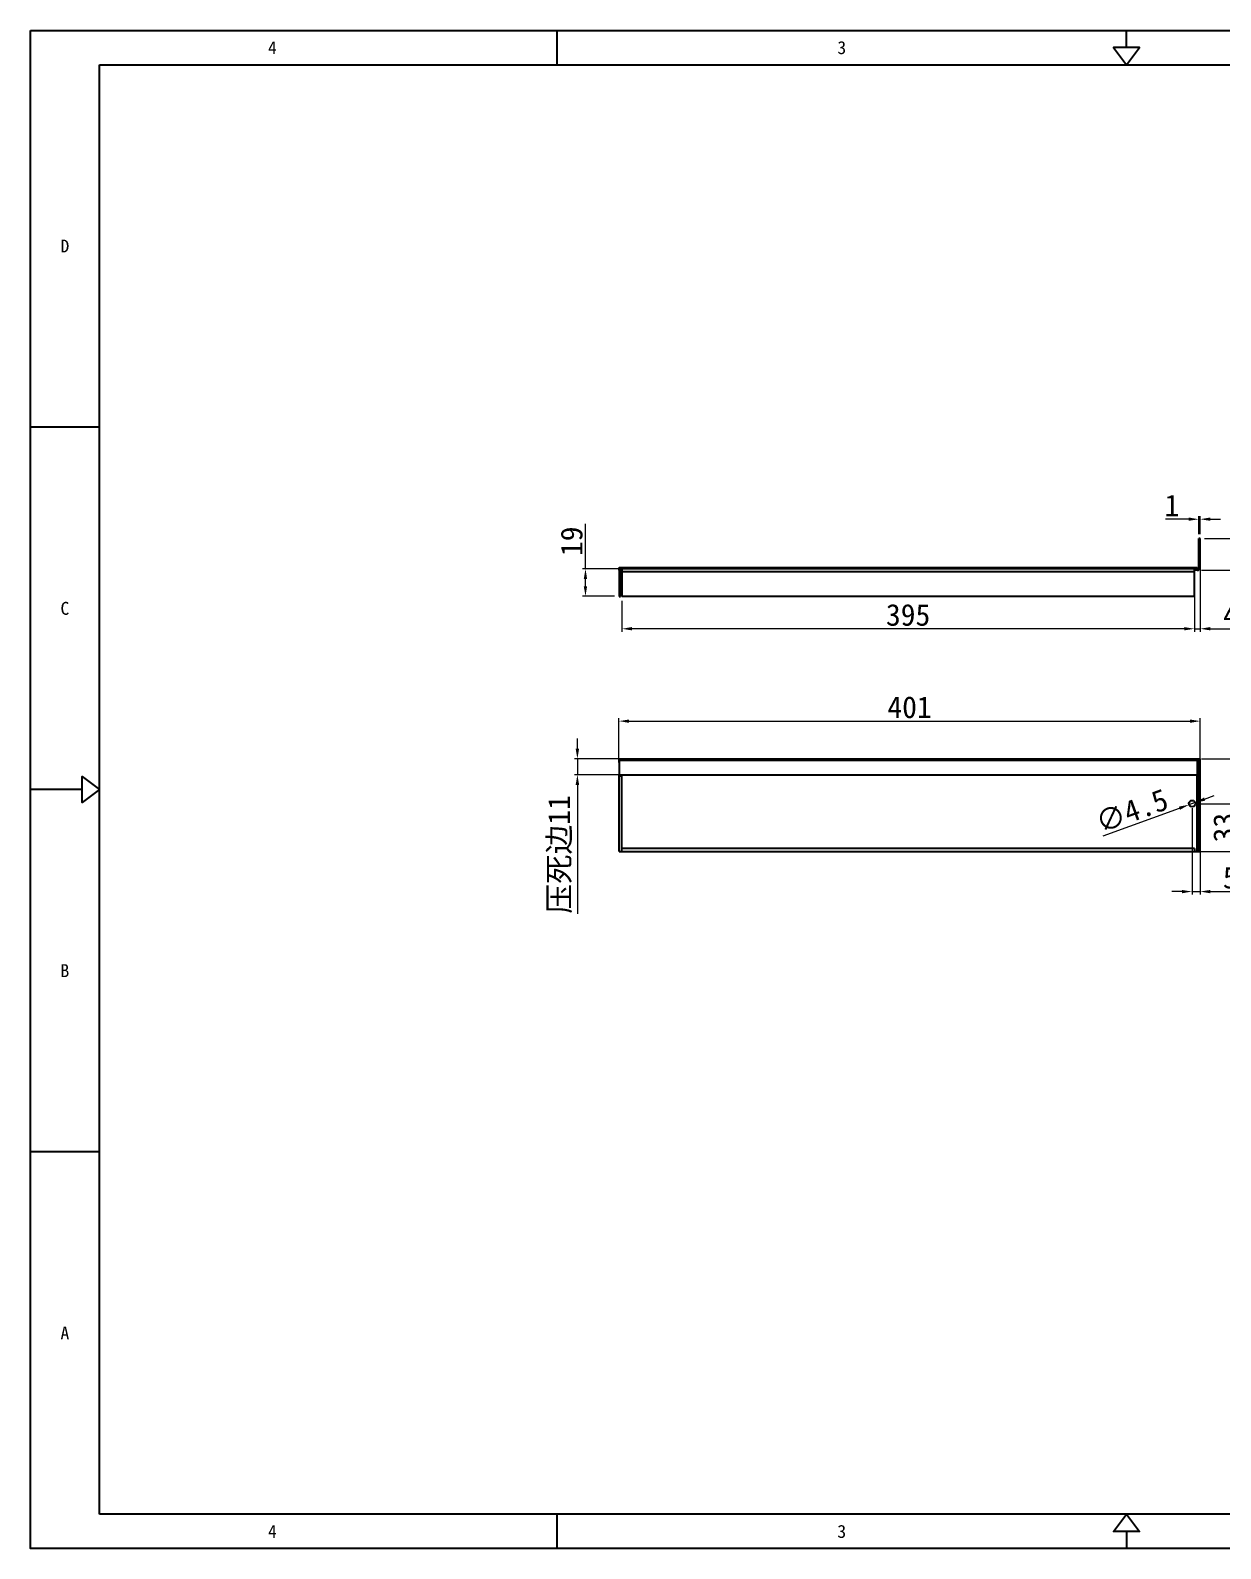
# Model space of a CAD drawing. Header units: millimetres. Extents: x 10653 to 40244, y 19163 to 29561.
# Drawn here: x 32928 to 33749, y 19590 to 20638 of the extents above; entities that cross this region are included whole.
import ezdxf
from ezdxf.enums import TextEntityAlignment as Align

# ---------------------------------------------------------------- set-up
doc = ezdxf.new("R2010")
doc.units = ezdxf.units.MM
doc.header["$PDSIZE"] = -1
doc.layers.add('02___PRT_ALL_AXES', color=7, linetype='Continuous')
doc.layers.add('print', color=30, linetype='Continuous')
doc.layers.add('dim', color=2, linetype='Continuous', lineweight=9)
doc.styles.add('Dartop', font='')
doc.styles.get('Dartop').set_extended_font_data('FangSong_GB2312')
doc.dimstyles.new('3', dxfattribs={"dimtxt": 15, "dimasz": 7, "dimexe": 2, "dimexo": 3, "dimgap": 2, "dimtad": 1, "dimzin": 9, "dimdsep": 46, "dimtxsty": 'Standard', "dimcen": 1, "dimadec": 1, "dimazin": 2, "dimtfac": 0.5, "dimtmove": 0, "dimatfit": 3, "dimfxl": 0, "dimtolj": 1, "dimlwd": 9, "dimlwe": 9, "dimarcsym": 0})

# ---------------------------------------------------------------- blocks, each defined once
blk = doc.blocks.new('*D292')
at = {"layer": 'Defpoints', "color": 0, "lineweight": 9, "transparency": 16777216}
for p in [(33729.3, 20103.9), (33734.9, 20103.9), (33734.9, 20043.3)]:
    blk.add_point(p, dxfattribs=at)
at = {"layer": 'dim', "color": 0, "lineweight": 9, "transparency": 16777216}
for p, q in [((33729.3, 20100.9), (33729.3, 20041.3)), ((33734.9, 20100.9), (33734.9, 20041.3)), ((33722.3, 20043.3), (33715.3, 20043.3)), ((33729.3, 20043.3), (33734.9, 20043.3)), ((33741.9, 20043.3), (33782.9, 20043.3))]:
    blk.add_line(p, q, dxfattribs=at)
for points in [[(33722.3, 20044.4), (33722.3, 20042.1), (33729.3, 20043.3)], [(33741.9, 20044.4), (33741.9, 20042.1), (33734.9, 20043.3)]]:
    blk.add_solid(points, dxfattribs=at)
at = {"layer": 'dim', "color": 0, "lineweight": 9, "transparency": 16777216, "insert": (33765.9, 20052.8), "char_height": 15, "attachment_point": 5}
blk.add_mtext('\\A1;5.6', dxfattribs=at)
blk = doc.blocks.new('*D293')
at = {"layer": 'Defpoints', "color": 0, "lineweight": 9, "transparency": 16777216}
for p in [(33729.3, 20103.9), (33729.3, 20070.9), (33761.1, 20070.9)]:
    blk.add_point(p, dxfattribs=at)
at = {"layer": 'dim', "color": 0, "lineweight": 9, "transparency": 16777216}
for p, q in [((33732.3, 20103.9), (33763.1, 20103.9)), ((33761.1, 20096.9), (33761.1, 20077.9)), ((33732.3, 20070.9), (33763.1, 20070.9))]:
    blk.add_line(p, q, dxfattribs=at)
for points in [[(33759.9, 20096.9), (33762.3, 20096.9), (33761.1, 20103.9)], [(33759.9, 20077.9), (33762.3, 20077.9), (33761.1, 20070.9)]]:
    blk.add_solid(points, dxfattribs=at)
at = {"layer": 'dim', "color": 0, "lineweight": 9, "transparency": 16777216, "insert": (33751.6, 20087.4), "char_height": 15, "attachment_point": 5, "rotation": 90}
blk.add_mtext('\\A1;33', dxfattribs=at)
blk = doc.blocks.new('*D294')
at = {"layer": 'Defpoints', "color": 0, "lineweight": 9, "transparency": 16777216}
for p in [(33732.9, 20134.9), (33787.2, 20134.9), (33730.9, 20070.9)]:
    blk.add_point(p, dxfattribs=at)
at = {"layer": 'dim', "color": 0, "lineweight": 9, "transparency": 16777216}
for p, q in [((33735.9, 20134.9), (33789.2, 20134.9)), ((33787.2, 20077.9), (33787.2, 20127.9)), ((33733.9, 20070.9), (33789.2, 20070.9))]:
    blk.add_line(p, q, dxfattribs=at)
for points in [[(33786, 20127.9), (33788.4, 20127.9), (33787.2, 20134.9)], [(33786, 20077.9), (33788.4, 20077.9), (33787.2, 20070.9)]]:
    blk.add_solid(points, dxfattribs=at)
at = {"layer": 'dim', "color": 0, "lineweight": 9, "transparency": 16777216, "insert": (33777.7, 20102.9), "char_height": 15, "attachment_point": 5, "rotation": 90}
blk.add_mtext('\\A1;64', dxfattribs=at)
blk = doc.blocks.new('*D295')
at = {"layer": 'Defpoints', "color": 0, "lineweight": 9, "transparency": 16777216}
for p in [(33731.5, 20104.7), (33727.2, 20103.2)]:
    blk.add_point(p, dxfattribs=at)
at = {"layer": 'dim', "color": 0, "lineweight": 9, "transparency": 16777216}
for p, q in [((33731.5, 20104.7), (33727.2, 20103.2)), ((33738, 20107.1), (33744.6, 20109.5)), ((33668, 20081.7), (33720.7, 20100.8))]:
    blk.add_line(p, q, dxfattribs=at)
for points in [[(33737.6, 20108.2), (33738.4, 20106), (33731.5, 20104.7)], [(33720.3, 20101.9), (33721, 20099.7), (33727.2, 20103.2)]]:
    blk.add_solid(points, dxfattribs=at)
at = {"layer": 'dim', "color": 0, "lineweight": 9, "transparency": 16777216, "insert": (33687.8, 20099), "char_height": 15, "attachment_point": 5, "rotation": 19.9564}
blk.add_mtext('\\A1;∅4.5', dxfattribs=at)
blk = doc.blocks.new('*D296')
at = {"layer": 'Defpoints', "color": 0, "lineweight": 9, "transparency": 16777216}
for p in [(33734.9, 20160.9), (33333.9, 20129.4), (33734.9, 20129.4)]:
    blk.add_point(p, dxfattribs=at)
at = {"layer": 'dim', "color": 0, "lineweight": 9, "transparency": 16777216}
for p, q in [((33333.9, 20132.4), (33333.9, 20162.9)), ((33340.9, 20160.9), (33727.9, 20160.9)), ((33734.9, 20132.4), (33734.9, 20162.9))]:
    blk.add_line(p, q, dxfattribs=at)
for points in [[(33340.9, 20162), (33340.9, 20159.7), (33333.9, 20160.9)], [(33727.9, 20162), (33727.9, 20159.7), (33734.9, 20160.9)]]:
    blk.add_solid(points, dxfattribs=at)
at = {"layer": 'dim', "color": 0, "lineweight": 9, "transparency": 16777216, "insert": (33534.4, 20170.4), "char_height": 15, "attachment_point": 5}
blk.add_mtext('\\A1;401', dxfattribs=at)
blk = doc.blocks.new('*D297')
at = {"layer": 'Defpoints', "color": 0, "lineweight": 9, "transparency": 16777216}
for p in [(33305.2, 20134.9), (33596, 20134.9), (33596, 20123.9)]:
    blk.add_point(p, dxfattribs=at)
at = {"layer": 'dim', "color": 0, "lineweight": 9, "transparency": 16777216}
for p, q in [((33305.2, 20141.9), (33305.2, 20148.9)), ((33593, 20134.9), (33303.2, 20134.9)), ((33305.2, 20134.9), (33305.2, 20123.9)), ((33593, 20123.9), (33303.2, 20123.9)), ((33305.2, 20116.9), (33305.2, 20027.9))]:
    blk.add_line(p, q, dxfattribs=at)
for points in [[(33304, 20141.9), (33306.4, 20141.9), (33305.2, 20134.9)], [(33304, 20116.9), (33306.4, 20116.9), (33305.2, 20123.9)]]:
    blk.add_solid(points, dxfattribs=at)
at = {"layer": 'dim', "color": 0, "lineweight": 9, "transparency": 16777216, "insert": (33293.4, 20068.9), "char_height": 15, "attachment_point": 5, "rotation": 90}
blk.add_mtext('\\A1;{\\fSimSun|b0|i0|c134|p2;压死边}11', dxfattribs=at)
blk = doc.blocks.new('*D298')
at = {"layer": 'Defpoints', "color": 0, "lineweight": 9, "transparency": 16777216}
for p in [(33335.9, 20247), (33730.9, 20247), (33335.9, 20224.6)]:
    blk.add_point(p, dxfattribs=at)
at = {"layer": 'dim', "color": 0, "lineweight": 9, "transparency": 16777216}
for p, q in [((33335.9, 20244), (33335.9, 20222.6)), ((33730.9, 20244), (33730.9, 20222.6)), ((33723.9, 20224.6), (33342.9, 20224.6))]:
    blk.add_line(p, q, dxfattribs=at)
for points in [[(33342.9, 20225.8), (33342.9, 20223.5), (33335.9, 20224.6)], [(33723.9, 20225.8), (33723.9, 20223.5), (33730.9, 20224.6)]]:
    blk.add_solid(points, dxfattribs=at)
at = {"layer": 'dim', "color": 0, "lineweight": 9, "transparency": 16777216, "insert": (33533.4, 20234.1), "char_height": 15, "attachment_point": 5}
blk.add_mtext('\\A1;395', dxfattribs=at)
blk = doc.blocks.new('*D299')
at = {"layer": 'Defpoints', "color": 0, "lineweight": 9, "transparency": 16777216}
for p in [(33310.8, 20266), (33339, 20266), (33333.9, 20247)]:
    blk.add_point(p, dxfattribs=at)
at = {"layer": 'dim', "color": 0, "lineweight": 9, "transparency": 16777216}
for p, q in [((33310.8, 20266), (33310.8, 20297)), ((33336, 20266), (33308.8, 20266)), ((33310.8, 20254), (33310.8, 20259)), ((33330.9, 20247), (33308.8, 20247))]:
    blk.add_line(p, q, dxfattribs=at)
for points in [[(33309.6, 20259), (33311.9, 20259), (33310.8, 20266)], [(33309.6, 20254), (33311.9, 20254), (33310.8, 20247)]]:
    blk.add_solid(points, dxfattribs=at)
at = {"layer": 'dim', "color": 0, "lineweight": 9, "transparency": 16777216, "insert": (33301.3, 20285), "char_height": 15, "attachment_point": 5, "rotation": 90}
blk.add_mtext('\\A1;19', dxfattribs=at)
blk = doc.blocks.new('*D300')
at = {"layer": 'Defpoints', "color": 0, "lineweight": 9, "transparency": 16777216}
for p in [(33734.9, 20287), (33732.9, 20265), (33774.3, 20265)]:
    blk.add_point(p, dxfattribs=at)
at = {"layer": 'dim', "color": 0, "lineweight": 9, "transparency": 16777216}
for p, q in [((33774.3, 20287), (33774.3, 20323.2)), ((33737.9, 20287), (33776.3, 20287)), ((33774.3, 20272), (33774.3, 20280)), ((33735.9, 20265), (33776.3, 20265))]:
    blk.add_line(p, q, dxfattribs=at)
for points in [[(33773.1, 20280), (33775.4, 20280), (33774.3, 20287)], [(33773.1, 20272), (33775.4, 20272), (33774.3, 20265)]]:
    blk.add_solid(points, dxfattribs=at)
at = {"layer": 'dim', "color": 0, "lineweight": 9, "transparency": 16777216, "insert": (33764.8, 20308.7), "char_height": 15, "attachment_point": 5, "rotation": 90}
blk.add_mtext('\\A1;22', dxfattribs=at)
blk = doc.blocks.new('*D301')
at = {"layer": 'Defpoints', "color": 0, "lineweight": 9, "transparency": 16777216}
for p in [(33734.9, 20277), (33730.9, 20256.5), (33734.9, 20224.6)]:
    blk.add_point(p, dxfattribs=at)
at = {"layer": 'dim', "color": 0, "lineweight": 9, "transparency": 16777216}
for p, q in [((33734.9, 20274), (33734.9, 20222.6)), ((33730.9, 20253.5), (33730.9, 20222.6)), ((33723.9, 20224.6), (33716.9, 20224.6)), ((33730.9, 20224.6), (33734.9, 20224.6)), ((33741.9, 20224.6), (33762.9, 20224.6))]:
    blk.add_line(p, q, dxfattribs=at)
for points in [[(33723.9, 20225.8), (33723.9, 20223.5), (33730.9, 20224.6)], [(33741.9, 20225.8), (33741.9, 20223.5), (33734.9, 20224.6)]]:
    blk.add_solid(points, dxfattribs=at)
at = {"layer": 'dim', "color": 0, "lineweight": 9, "transparency": 16777216, "insert": (33755.9, 20234.1), "char_height": 15, "attachment_point": 5}
blk.add_mtext('\\A1;4', dxfattribs=at)
blk = doc.blocks.new('*D302')
at = {"layer": 'Defpoints', "color": 0, "lineweight": 9, "transparency": 16777216}
for p in [(33733.9, 20300.2), (33733.9, 20287), (33734.9, 20287)]:
    blk.add_point(p, dxfattribs=at)
at = {"layer": 'dim', "color": 0, "lineweight": 9, "transparency": 16777216}
for p, q in [((33726.9, 20300.2), (33710.9, 20300.2)), ((33733.9, 20290), (33733.9, 20302.2)), ((33734.9, 20300.2), (33733.9, 20300.2)), ((33734.9, 20290), (33734.9, 20302.2)), ((33741.9, 20300.2), (33748.9, 20300.2))]:
    blk.add_line(p, q, dxfattribs=at)
for points in [[(33726.9, 20301.4), (33726.9, 20299.1), (33733.9, 20300.2)], [(33741.9, 20301.4), (33741.9, 20299.1), (33734.9, 20300.2)]]:
    blk.add_solid(points, dxfattribs=at)
at = {"layer": 'dim', "color": 0, "lineweight": 9, "transparency": 16777216, "insert": (33715.4, 20309.7), "char_height": 15, "attachment_point": 5}
blk.add_mtext('\\A1;1', dxfattribs=at)

msp = doc.modelspace()

# ---------------------------------------------------------------- linework, layer by layer
at = {"color": 0}
for p, q in [((33291.187, 20613.708), (33291.187, 20637.517)), ((33684.04, 20625.613), (33684.04, 20637.517)), ((32975.368, 19613.719), (32975.368, 20613.708)), ((32975.368, 20613.708), (34392.711, 20613.708)), ((32975.368, 20363.711), (32927.75, 20363.711)), ((32963.464, 20113.713), (32927.75, 20113.713)), ((32975.368, 19863.716), (32927.75, 19863.716)), ((34392.711, 19613.719), (32975.368, 19613.719)), ((33291.187, 19589.909), (33291.187, 19613.719)), ((33684.04, 19601.814), (33684.04, 19589.909))]:
    msp.add_line(p, q, dxfattribs=at)
at = {"color": 7, "linetype": 'Continuous'}
for p, q in [((33734.945, 20286.992), (33733.945, 20286.992)), ((33733.945, 20266.992), (33733.945, 20286.992)), ((33333.945, 20264.992), (33333.945, 20266.992)), ((33732.945, 20265.992), (33333.945, 20265.992)), ((33333.945, 20263.992), (33333.945, 20246.992)), ((33333.945, 20263.992), (33334.945, 20263.992)), ((33335.945, 20265.992), (33335.945, 20246.992)), ((33730.945, 20263.992), (33335.945, 20263.992)), ((33730.945, 20246.992), (33730.945, 20265.992)), ((33732.945, 20264.992), (33732.945, 20266.992)), ((33734.945, 20266.992), (33733.945, 20266.992)), ((33333.945, 20246.992), (33334.945, 20246.992)), ((33730.945, 20246.992), (33335.945, 20246.992)), ((33732.945, 20134.948), (33734.945, 20134.948)), ((33733.945, 20070.948), (33733.945, 20134.948)), ((33333.945, 20070.948), (33333.945, 20123.948)), ((33335.945, 20122.948), (33333.945, 20122.948)), ((33335.945, 20070.948), (33335.945, 20122.948)), ((33732.945, 20070.948), (33732.945, 20123.948)), ((33730.945, 20072.948), (33335.945, 20072.948)), ((33730.945, 20072.948), (33730.945, 20070.948)), ((33333.945, 20070.948), (33734.945, 20070.948))]:
    msp.add_line(p, q, dxfattribs=at)
at = {"color": 3, "linetype": 'Continuous'}
for p, q in [((33734.945, 20266.992), (33734.945, 20286.992)), ((33333.945, 20266.992), (33732.945, 20266.992)), ((33334.226, 20264.992), (33333.945, 20264.992)), ((33334.945, 20263.992), (33334.945, 20246.992)), ((33732.945, 20264.992), (33730.945, 20264.992)), ((33333.945, 20134.948), (33333.945, 20123.948)), ((33333.945, 20134.948), (33732.945, 20134.948)), ((33333.945, 20133.948), (33732.945, 20133.948)), ((33732.945, 20134.948), (33732.945, 20123.948)), ((33734.945, 20070.948), (33734.945, 20134.948)), ((33333.945, 20123.948), (33732.945, 20123.948))]:
    msp.add_line(p, q, dxfattribs=at)
at = {"color": 0}
for points in [[(33684.04, 20613.708), (33692.968, 20625.613), (33675.111, 20625.613), (33684.04, 20613.708)], [(32975.368, 20113.713), (32963.464, 20104.785), (32963.464, 20122.642), (32975.368, 20113.713)], [(33684.04, 19613.719), (33692.968, 19601.814), (33675.111, 19601.814), (33684.04, 19613.719)]]:
    msp.add_lwpolyline(points, close=True, dxfattribs=at)
at = {"color": 7, "linetype": 'Continuous'}
for centre, radius, start, end in [((33335.945, 20263.992), 2, 90, 180), ((33732.945, 20266.992), 1, 270, 0)]:
    msp.add_arc(centre, radius, start, end, dxfattribs=at)
at = {"color": 3, "linetype": 'Continuous'}
for centre, radius, start, end in [((33335.945, 20263.992), 1, 90, 180), ((33732.945, 20266.992), 2, 270, 0)]:
    msp.add_arc(centre, radius, start, end, dxfattribs=at)
at = {"layer": '02___PRT_ALL_AXES', "color": 7, "linetype": 'Continuous'}
msp.add_circle((33729.345, 20103.948), 2.25, dxfattribs=at)
at = {"layer": 'print'}
msp.add_lwpolyline([(32927.75, 20637.517), (34440.329, 20637.517), (34440.329, 19589.909), (32927.75, 19589.909)], close=True, dxfattribs=at)

# ---------------------------------------------------------------- texts
at = {"color": 0, "style": 'Dartop'}
for s, p in [('4', (33094.76, 20625.613)), ('3', (33487.613, 20625.613)), ('D', (32951.559, 20488.709)), ('C', (32951.559, 20238.712)), ('B', (32951.559, 19988.715)), ('A', (32951.559, 19738.717)), ('4', (33094.76, 19601.814)), ('3', (33487.613, 19601.814))]:
    msp.add_text(s, height=8.928, dxfattribs=at).set_placement(p, align=Align.MIDDLE_CENTER)

# ---------------------------------------------------------------- dimensions: what is measured, and where the dimension line sits
at = {"layer": 'dim', "lineweight": 9}
for base, p1, p2, picture, middle in [((33733.945, 20300.25), (33734.945, 20286.992), (33733.945, 20286.992), '*D302', (33715.445, 20309.75)), ((33734.945, 20224.637), (33730.945, 20256.492), (33734.945, 20276.992), '*D301', (33755.945, 20234.137)), ((33335.945, 20224.637), (33730.945, 20246.992), (33335.945, 20246.992), '*D298', (33533.445, 20234.137)), ((33734.945, 20160.858), (33333.945, 20129.448), (33734.945, 20129.448), '*D296', (33534.445, 20170.358)), ((33734.945, 20043.283), (33729.345, 20103.948), (33734.945, 20103.948), '*D292', (33765.945, 20052.783))]:
    dim = msp.add_linear_dim(base=base, p1=p1, p2=p2, dimstyle='3', dxfattribs=at)
    dim.commit()
    dim.dimension.update_dxf_attribs({"geometry": picture, "text_midpoint": middle})
dim = msp.add_linear_dim(base=(33774.256, 20264.992), p1=(33734.945, 20286.992), p2=(33732.945, 20264.992), angle=90, dimstyle='3', dxfattribs=at)
dim.commit()
dim.dimension.update_dxf_attribs({"geometry": '*D300', "text_midpoint": (33774.256, 20308.735), "dimtype": 160})
for base, p1, p2, picture, middle in [((33310.772, 20265.992), (33333.945, 20246.992), (33338.976, 20265.992), '*D299', (33301.272, 20284.992)), ((33787.192, 20134.948), (33730.945, 20070.948), (33732.945, 20134.948), '*D294', (33777.692, 20102.948)), ((33761.111, 20070.948), (33729.345, 20103.948), (33729.345, 20070.948), '*D293', (33751.611, 20087.448))]:
    dim = msp.add_linear_dim(base=base, p1=p1, p2=p2, angle=90, dimstyle='3', dxfattribs=at)
    dim.commit()
    dim.dimension.update_dxf_attribs({"geometry": picture, "text_midpoint": middle})
dim = msp.add_linear_dim(base=(33305.195, 20134.948), p1=(33595.959, 20123.948), p2=(33595.959, 20134.948), angle=90, text='{\\fSimSun|b0|i0|c134|p2;压死边}<>', dimstyle='3', dxfattribs=at)
dim.commit()
dim.dimension.update_dxf_attribs({"geometry": '*D297', "text_midpoint": (33305.195, 20068.906), "dimtype": 160})
dim = msp.add_diameter_dim_2p(p1=(33731.46, 20104.716), p2=(33727.23, 20103.18), dimstyle='3', dxfattribs=at)
dim.commit()
dim.dimension.update_dxf_attribs({"geometry": '*D295', "text_midpoint": (33687.799, 20098.969)})

doc.saveas('drawing.dxf')
